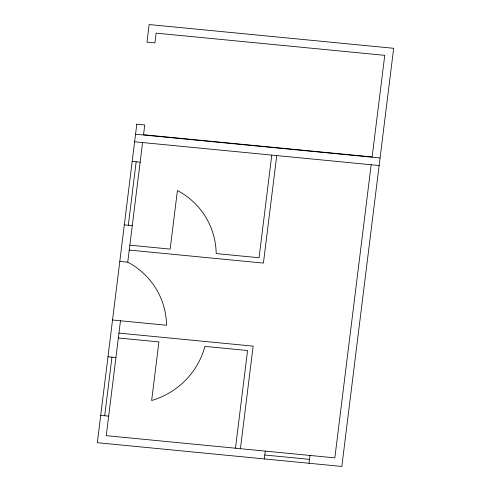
<?xml version="1.0" encoding="UTF-8"?>
<svg xmlns="http://www.w3.org/2000/svg" width="491" height="491" viewBox="0 0 491 491"><rect width="100%" height="100%" fill="white"/><g stroke="black" fill="none" stroke-linecap="round" stroke-linejoin="round"><path stroke-width="0.74" d="M104.693 415.742L111.96 357.135M128.298 225.265L136.167 161.778M120.485 320.776L106.252 435.664L334.844 457.864L371.159 164.829M127.752 262.169L142.562 142.629M235.459 448.209L247.562 350.531L204.919 346.376A76.492 74.221 -24.4 0 1 151.639 400.515L158.9 341.908L118.356 337.986M271.769 155.174L259.058 257.738L216.181 253.571A76.492 74.221 -24.4 0 0 177.423 190.496L170.162 249.103L129.851 245.187M240.424 448.694L253.135 346.13L118.957 333.101M276.74 155.659L263.421 263.102L129.25 250.072M264.305 458.919L265.275 451.106M309.029 463.265L309.999 455.452M135.553 134.233L380.052 157.979M134.62 141.776L379.12 165.522M132.189 161.392L140.144 162.165M124.321 224.884L132.275 225.651M119.798 261.396L127.783 262.176A76.492 74.221 -24.4 0 1 166.541 325.251L112.537 320.003M107.983 356.748L115.931 357.522M100.723 415.355L108.671 416.129M264.79 455.016L309.514 459.355M136.799 124.192L97.328 442.704L341.828 466.45L393.672 48.296L149.147 24.55L146.969 42.134L154.923 42.907L156.132 33.136L384.748 55.342L372.135 156.936L143.544 134.73L144.753 124.966L136.799 124.192"/></g></svg>
